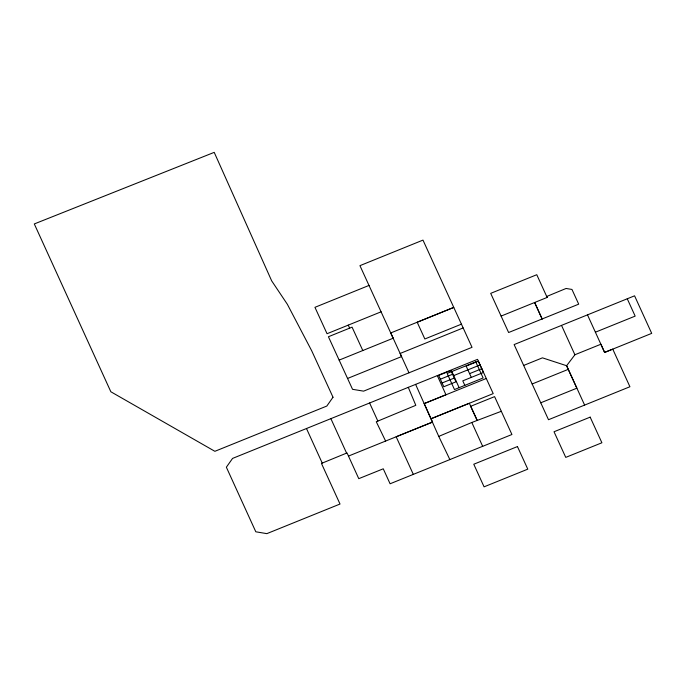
<?xml version="1.0" encoding="UTF-8"?>
<svg xmlns="http://www.w3.org/2000/svg" width="686" height="686" viewBox="0 0 686 686"><rect width="100%" height="100%" fill="white"/><g stroke="black" fill="none" stroke-linecap="round" stroke-linejoin="round"><path stroke-width="1.03" d="M482.704 446.294L390.094 483.776L383.26 468.804L358.769 478.665L347.047 452.923L321.451 463.419L340.016 504.038L266.845 533.639L255.809 531.796L226.363 467.209L232.571 458.411L415.613 384.383L438.757 436.399L471.805 422.473L482.67 446.337L511.928 434.504L494.589 396.628L470.673 406.309L477.182 420.458L501.32 411.291M385.609 441.047L376.271 421.744L415.802 405.323L408.29 387.35M408.993 372.824L359.944 265.654L422.979 240.109L472.028 347.322L363.606 391.149L352.544 389.314L328.423 336.74L352.072 327.153L362.8 350.529M369.059 285.41L314.943 307.328L327.05 333.722L381.133 311.796M339.15 360.116L393.207 338.207M461.438 324.161L424.848 338.978L417.199 322.24L453.763 307.414L390.737 332.95L393.172 338.249M463.144 327.942L400.144 353.462L401.576 356.609M501.114 316.083L547.188 297.415L546.759 296.463L566.087 288.463L571.97 289.449L578.701 304.164L508.626 332.521L490.704 293.359L536.778 274.717L547.154 297.458M347.562 378.458L401.61 356.566M415.613 384.383L477.533 359.361L493.208 393.61L431.031 418.769L424.214 403.591L445.951 394.759L437.316 375.594M561.491 325.421L514.123 344.578L548.5 419.721L629.92 386.741L612.761 349.131L604.615 352.424L587.49 314.865M574.894 354.782L561.525 325.378L634.576 295.82L651.7 333.37L604.615 352.424L600.893 344.235L574.928 354.739L566.61 365.724L584.618 405.074M523.667 365.441L542.446 357.843L566.61 365.724L576.866 388.182L540.74 402.802M348.479 456.079L432.574 422.053L431.065 418.726L469.327 403.248L477.216 420.407L471.771 422.516M532.139 383.989L568.274 369.351M440.369 379.204L452.563 374.273M453.695 375.602L480.071 364.935M442.084 382.977L454.278 378.046M469.593 373.63L481.786 368.708M595.388 332.204L635.159 316.117L627.261 298.787M424.214 403.591L486.297 378.483M432.574 422.053L396.165 436.768L413.306 474.378M438.757 436.399L449.87 459.594M471.308 377.403L466.163 366.101L478.356 361.17L483.501 372.472L462.776 380.85L464.834 385.369M348.265 325.13L349.637 328.148M369.6 402.991L377.866 421.101M330.884 418.649L346.584 453.12M306.479 428.518L322.231 463.093M451.86 371.529L459.131 387.676M333.01 397.237L326.819 406.052L214.872 451.311L110.849 391.766L34.3 223.936L214.221 152.361L271.682 280.866L287.357 304.292L311.71 350.795L333.01 397.237M517.45 446.56L473.777 464.233L484.076 486.837L527.783 469.155L517.45 446.56M590.166 417.139L554.022 431.76L565.753 457.39L601.896 442.77L590.166 417.139M450.848 370.509L438.654 375.439L443.799 386.741L455.993 381.81L450.848 370.509M475.784 361.856L447.143 373.433L454.484 389.554L483.124 377.977L475.784 361.856M542.154 318.947L534.643 302.492L542.12 318.99"/></g></svg>
